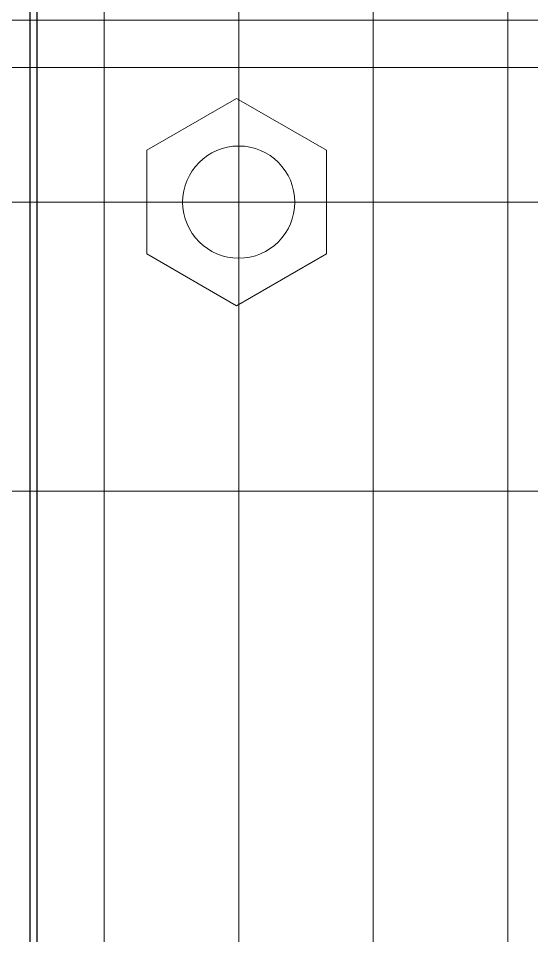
# Model space of a CAD drawing. Header units: millimetres. Extents: x 24 to 200, y 24 to 188.
# Drawn here: x 168.79 to 180.23, y 126.72 to 147.16 of the extents above; entities that cross this region are included whole.
import ezdxf

# ---------------------------------------------------------------- set-up
doc = ezdxf.new("R2010")
doc.units = ezdxf.units.MM
for name, color, linetype in [('0_底面', 51, 'Continuous'), ('1_PCB下', 5, 'Continuous'), ('2_Plate下', 3, 'Continuous'), ('3_SwitchPlate', 6, 'Continuous'), ('4_天板下', 40, 'Continuous'), ('5_左天板', 1, 'Continuous'), ('6_右天板', 230, 'Continuous'), ('7_PCBサンプル', 7, 'Continuous')]:
    doc.layers.add(name, color=color, linetype=linetype)
doc.layers.add('補助線', color=4, linetype='Continuous', lineweight=5, transparency=0.5)

# ---------------------------------------------------------------- blocks, each defined once
blk = doc.blocks.new('hhskb2-Edge.Cuts')
at = {"layer": '7_PCBサンプル'}
for p, q in [((156.025, -136.625), (156.025, -21.2)), ((156.175, -21.2), (156.175, -136.7))]:
    blk.add_line(p, q, dxfattribs=at)

msp = doc.modelspace()

# ---------------------------------------------------------------- linework, layer by layer
at = {"layer": '0_底面', "lineweight": 5, "transparency": 33554687}
msp.add_lwpolyline([(173.699, 177.7), (45.354, 177.7, 0.414214), (39.354, 171.7), (39.354, 45.35, 0.414214), (45.354, 39.35), (173.699, 39.35, 0.414214), (179.699, 45.35), (179.699, 171.7, 0.414214)], format="xyb", close=True, dxfattribs=at)
msp.add_lwpolyline([(171.653, 141.913), (173.653, 140.758), (175.653, 141.913), (175.653, 144.222), (173.653, 145.377), (171.653, 144.222)], close=True, dxfattribs=at)
msp.add_circle((173.699, 143.067), 1.25, dxfattribs=at)
at = {"layer": '1_PCB下', "lineweight": 5, "transparency": 33554687}
msp.add_lwpolyline([(173.699, 177.7), (45.354, 177.7, 0.414214), (39.354, 171.7), (39.354, 45.35, 0.414214), (45.354, 39.35), (173.699, 39.35, 0.414214), (179.699, 45.35), (179.699, 171.7, 0.414214)], format="xyb", close=True, dxfattribs=at)
msp.add_lwpolyline([(170.699, 168.7), (48.355, 168.7), (48.355, 48.35), (170.699, 48.35), (170.699, 146.067), (170.699, 166.345)], close=True, dxfattribs=at)
msp.add_circle((173.699, 143.067), 1.25, dxfattribs=at)
at = {"layer": '2_Plate下', "lineweight": 5, "transparency": 33554687}
msp.add_lwpolyline([(39.354, 171.7), (39.354, 45.35, 0.414214), (45.354, 39.35), (173.699, 39.35, 0.414214), (179.699, 45.35), (179.699, 146.067), (170.699, 146.067), (170.699, 48.35), (48.355, 48.35), (48.355, 168.7), (87.058, 168.7), (87.058, 177.7), (45.354, 177.7, 0.414214)], format="xyb", close=True, dxfattribs=at)
msp.add_circle((173.699, 143.067), 1.25, dxfattribs=at)
at = {"layer": '3_SwitchPlate', "lineweight": 5, "transparency": 33554687}
msp.add_lwpolyline([(111.743, 148.569), (87.058, 148.569), (87.058, 177.7), (45.354, 177.7, 0.414214), (39.354, 171.7), (39.354, 45.35, 0.414214), (45.354, 39.35), (173.699, 39.35, 0.414214), (179.699, 45.35), (179.699, 146.067), (117.037, 146.067), (117.037, 166.345), (179.699, 166.345), (179.699, 171.7, 0.414214), (173.699, 177.7), (111.743, 177.7)], format="xyb", close=True, dxfattribs=at)
msp.add_circle((173.699, 143.067), 1.25, dxfattribs=at)
at = {"layer": '4_天板下', "lineweight": 5, "transparency": 33554687}
msp.add_lwpolyline([(170.699, 42.35), (173.699, 42.35, 0.414214), (176.699, 45.35), (176.699, 146.067), (170.699, 146.067), (170.699, 48.35)], format="xyb", close=True, dxfattribs=at)
msp.add_circle((173.699, 143.067), 1.25, dxfattribs=at)
at = {"layer": '5_左天板', "lineweight": 5, "transparency": 33554687}
msp.add_lwpolyline([(173.699, 177.7), (45.354, 177.7, 0.414214), (39.354, 171.7), (39.354, 45.35, 0.414214), (45.354, 39.35), (173.699, 39.35, 0.414214), (179.699, 45.35), (179.699, 171.7, 0.414214)], format="xyb", close=True, dxfattribs=at)
msp.add_circle((173.699, 143.067), 1.25, dxfattribs=at)
at = {"layer": '6_右天板', "lineweight": 5, "transparency": 33554687}
msp.add_lwpolyline([(173.699, 177.7), (45.354, 177.7, 0.414214), (39.354, 171.7), (39.354, 45.35, 0.414214), (45.354, 39.35), (173.699, 39.35, 0.414214), (179.699, 45.35), (179.699, 171.7, 0.414214)], format="xyb", close=True, dxfattribs=at)
msp.add_circle((173.699, 143.067), 1.25, dxfattribs=at)
at = {"layer": '補助線'}
for p, q in [((170.699, 188.338), (170.699, 30.632)), ((173.699, 188.338), (173.699, 30.632)), ((176.699, 188.338), (176.699, 30.632)), ((179.699, 188.338), (179.699, 30.632)), ((45.855, 136.625), (185.21, 136.625))]:
    msp.add_line(p, q, dxfattribs=at)
at = {"layer": '補助線', "lineweight": 5, "transparency": 33554687}
for p, q in [((200.177, 147.125), (37.584, 147.125)), ((167.373, 146.067), (183.529, 146.067)), ((167.373, 143.067), (183.529, 143.067))]:
    msp.add_line(p, q, dxfattribs=at)

# ---------------------------------------------------------------- block references
msp.add_blockref('hhskb2-Edge.Cuts', (13.025, 186.625))

doc.saveas('drawing.dxf')
